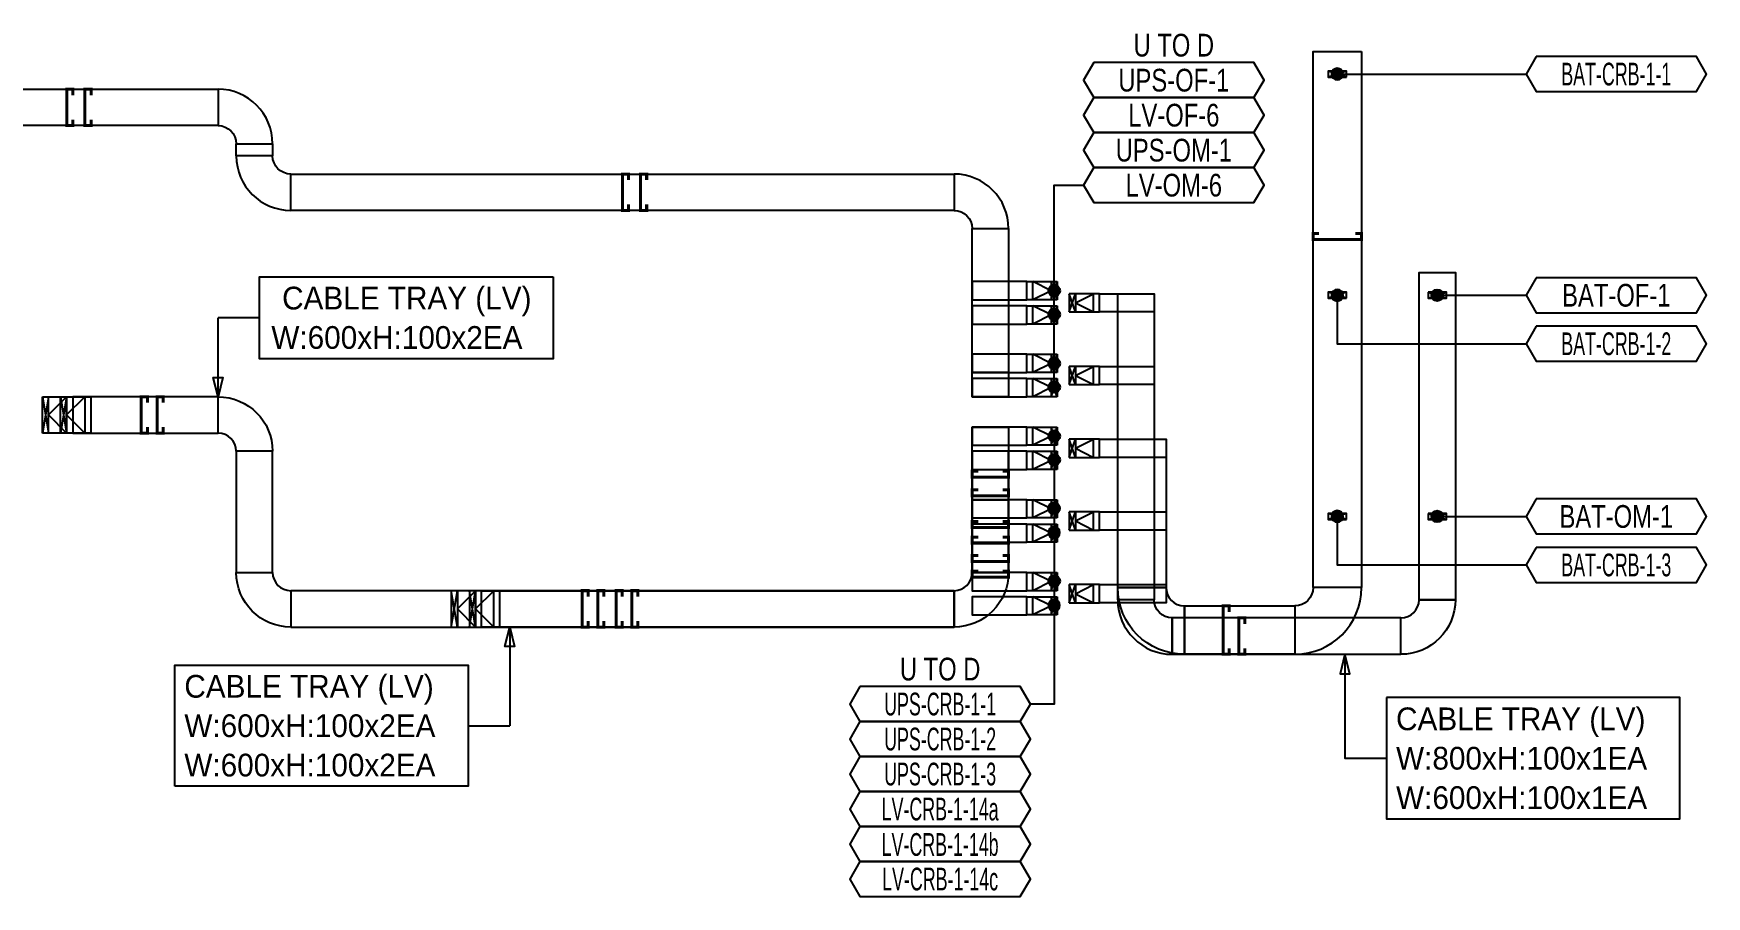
# Model space of a CAD drawing. Header units: millimetres. Extents: x 31670 to 374393, y -351975 to 839589.
# Drawn here: x 136456 to 164074, y -247492 to -233250 of the extents above; entities that cross this region are included whole.
import ezdxf
from ezdxf.enums import TextEntityAlignment as Align

# ---------------------------------------------------------------- set-up
doc = ezdxf.new("R2010")
doc.units = ezdxf.units.MM
doc.header["$LTSCALE"] = 150
for name, color, linetype in [('-----26 Electrical Cable Tray_HV_N', 30, 'Continuous'), ('-----26 Electrical Cable Tray_LV_UPS1', 6, 'Continuous'), ('-----26 Electrical Cable Tray_LV_UPS2', 2, 'Continuous'), ('-----26 Electrical Cable Tray_LV_UPSBAT', 11, 'Continuous'), ('-----29 주기', 1, 'Continuous'), ('-----30 Text', 2, 'Continuous'), ('-----99 Cable Schedule', 2, 'Continuous')]:
    doc.layers.add(name, color=color, linetype=linetype)
doc.styles.add('ELEC', font='')
doc.styles.get('ELEC').set_extended_font_data('Dotum')

# ---------------------------------------------------------------- blocks, each defined once
blk = doc.blocks.new('A$495596483691')
at = {"color": 0}
for p, q in [((100, 600), (0, 600)), ((0, 600), (0, 0)), ((500, 600), (100, 600)), ((500, 0), (500, 600)), ((0, 0), (100, 0)), ((100, 0), (500, 0))]:
    blk.add_line(p, q, dxfattribs=at)
at = {"color": 8}
for p, q in [((400, 300), (100, 600)), ((100, 600), (100, 0)), ((400, 0), (400, 600)), ((400, 600), (500, 0)), ((500, 600), (400, 0)), ((400, 300), (100, 0))]:
    blk.add_line(p, q, dxfattribs=at)
blk = doc.blocks.new('A$550585017316')
at = {"color": 0}
for p, q in [((400, 300), (0, 300)), ((0, 300), (0, 0)), ((500, 300), (400, 300)), ((500, 0), (500, 300)), ((0, 0), (400, 0)), ((400, 0), (500, 0))]:
    blk.add_line(p, q, dxfattribs=at)
at = {"color": 8}
for p, q in [((100, 0), (0, 300)), ((0, 0), (100, 300)), ((100, 150), (400, 300)), ((100, 300), (100, 0)), ((400, 0), (400, 300)), ((100, 150), (400, 0))]:
    blk.add_line(p, q, dxfattribs=at)
blk = doc.blocks.new('A$C9a0ab699')
h = blk.add_hatch(color=0)
edge = h.paths.add_edge_path()
edge.add_arc((64.00719340983778, 64.00719340983778), 64.0071934098378, 720.0000000000341, 1080.000000000034, ccw=False)
at = {"color": 0}
blk.add_circle((64.00719340983778, 64.00719340983778), 64.0071934098378, dxfattribs=at)

msp = doc.modelspace()

# ---------------------------------------------------------------- linework, layer by layer
at = {"layer": '-----26 Electrical Cable Tray_HV_N', "color": 1}
for p, q in [((140188.6285206598, -237941.8160975269, 5.509104792149098e-09), (139503.647491085, -237941.8160975269, 5.509104792149098e-09)), ((143632.8973380497, -244673.1525768643, -2.647826192829335e-09), (144317.8783676245, -244673.1525768643, -2.647826192829335e-09))]:
    msp.add_line(p, q, dxfattribs=at)
for points, elevation in [([(145034.6479227991, -237266.8160975269), (145034.6479227991, -238616.8160975269), (140188.6285206598, -238616.8160975269), (140188.6285206598, -237266.8160975269)], 4.822566687181413e-09), ([(138786.8779359104, -245673.1525768643), (138786.8779359104, -243673.1525768643), (143632.8973380497, -243673.1525768643), (143632.8973380497, -245673.1525768643)], -2.647826192829335e-09), ([(158788.5526442566, -244209.9900298539), (158788.5526442566, -246209.9900298539), (163634.5720463959, -246209.9900298539), (163634.5720463959, -244209.9900298539)], -4.871478568651839e-10)]:
    msp.add_lwpolyline(points, close=True, dxfattribs=dict(at, elevation=elevation))
for points, elevation in [([(139503.6471321682, -239244.9843371421), (139423.6471321682, -238924.9843371421), (139583.6471321682, -238924.9843371421), (139503.6471321682, -239244.9843371421), (139503.647491085, -237941.8160975269)], 4.822566687181413e-09), ([(144317.8787265413, -243044.9843372492), (144397.8787265413, -243364.9843372492), (144237.8787265413, -243364.9843372492), (144317.8787265413, -243044.9843372492), (144317.8783676245, -244673.1525768643)], -2.647826192829335e-09), ([(158103.571255765, -243494.9836948038), (158023.571255765, -243814.9836948038), (158183.571255765, -243814.9836948038), (158103.571255765, -243494.9836948038), (158103.5717281097, -245209.9900298539), (158788.5526442566, -245209.9900298539)], -4.871478568651839e-10)]:
    msp.add_lwpolyline(points, dxfattribs=dict(at, elevation=elevation))
at = {"layer": '-----26 Electrical Cable Tray_LV_UPS1'}
for points, elevation in [([(134353.5711588201, -234169.9849869725), (139503.6471321663, -234169.9843371419), (139503.6471321663, -234769.9843371419), (134353.5711588201, -234769.9849869725)], 5.870877659206658e-09), ([(139803.6471321663, -235269.9849796517), (139803.6464897637, -235069.9843371419), (140403.6464897637, -235069.9843371419), (140403.6471321663, -235269.9849796517)], -1.080011795203782e-09), ([(140703.6471321663, -235569.9849796517), (151652.5725156251, -235569.9842877928), (151652.5725156251, -236169.9842877928), (140703.6471321663, -236169.9849796517)], -1.080011795203782e-09), ([(152552.5719547909, -236469.9842877928), (152552.5725971936, -238844.9843372492), (151952.5725971936, -238844.9843372492), (151952.5719547909, -236469.9842877928)], -1.623826189550612e-10), ([(152852.5719547909, -237344.9843372492), (151952.5722320383, -237344.984232956), (151952.5722320383, -237644.984232956), (152852.5719547909, -237644.9843372492)], -1.404777033113904e-09), ([(152852.5719547909, -238544.9843372492), (151952.5722320383, -238544.984232956), (151952.5722320383, -238844.984232956), (152852.5719547909, -238844.9843372492)], -1.404777033113904e-09), ([(152852.5719547909, -239744.9843372492), (151952.5719547909, -239744.9843372492), (151952.5719547909, -240044.9843372492), (152852.5719547909, -240044.9843372492)], -1.404777033113904e-09), ([(152552.5719547909, -239744.9843372492), (152552.5719547909, -242144.9843372492), (151952.5719547909, -242144.9843372492), (151952.5719547909, -239744.9843372492)], -1.404777033113904e-09), ([(152852.5719547909, -240944.9843372492), (151952.5719547909, -240944.9843372492), (151952.5719547909, -241244.9843372492), (152852.5719547909, -241244.9843372492)], -1.404777033113904e-09), ([(152552.5719547909, -240944.9843372492), (152552.5719547909, -242144.9843372492), (151952.5719547909, -242144.9843372492), (151952.5719547909, -240944.9843372492)], -1.404777033113904e-09), ([(152852.5719547909, -242144.9843372492), (151952.5719547909, -242144.9843372492), (151952.5719547909, -242444.9843372492), (152852.5719547909, -242444.9843372492)], -1.404777033113904e-09), ([(143853.5719547844, -242444.9843372492), (151652.5719547909, -242444.9843372492), (151652.5719547909, -243044.9843372492), (143853.5719547844, -243044.9843372492)], -1.766549900171465e-09), ([(144153.5719547844, -242444.9843372492), (151652.5719547909, -242444.9843372492), (151652.5719547909, -243044.9843372492), (144153.5719547844, -243044.9843372492)], -1.766549900171465e-09)]:
    msp.add_lwpolyline(points, close=True, dxfattribs=dict(at, elevation=elevation))
at = {"layer": '-----26 Electrical Cable Tray_LV_UPS1', "ltscale": 7.5, "const_width": 50}
for points, elevation in [([(137106.3865323076, -234669.9846522434), (137106.3865323076, -234769.9846522434), (137006.3865323076, -234769.9846522434), (137006.3865323076, -234169.9846522433), (137106.3865323076, -234169.9846522433), (137106.3865323076, -234269.9846522433)], 5.870877659206658e-09), ([(146278.1098238958, -236069.9846337223), (146278.1098238958, -236169.9846337223), (146178.1098238958, -236169.9846337223), (146178.1098238958, -235569.9846337222), (146278.1098238958, -235569.9846337222), (146278.1098238958, -235669.9846337222)], -1.080011795203782e-09), ([(152452.5719547908, -240779.5244793387), (152552.5719547908, -240779.5244793387), (152552.5719547908, -240879.5244793387), (151952.5719547908, -240879.5244793387), (151952.5719547908, -240779.5244793387), (152052.5719547908, -240779.5244793387)], -5.926916700307506e-09), ([(152452.5719547908, -241863.2020589175), (152552.5719547908, -241863.2020589175), (152552.5719547908, -241963.2020589175), (151952.5719547908, -241963.2020589175), (151952.5719547908, -241863.2020589175), (152052.5719547908, -241863.2020589175)], -1.080011795203307e-09), ([(152452.5719547908, -242123.023524487), (152552.5719547908, -242123.023524487), (152552.5719547908, -242223.023524487), (151952.5719547908, -242223.023524487), (151952.5719547908, -242123.023524487), (152052.5719547908, -242123.023524487)], 3.440086409132765e-09), ([(145613.7757242568, -242944.9843372492), (145613.7757242568, -243044.9843372492), (145513.7757242568, -243044.9843372492), (145513.7757242568, -242444.9843372492), (145613.7757242568, -242444.9843372492), (145613.7757242568, -242544.9843372492)], 2.753548304164608e-09), ([(145873.5971898263, -242944.9843372492), (145873.5971898263, -243044.9843372492), (145773.5971898263, -243044.9843372492), (145773.5971898263, -242444.9843372492), (145873.5971898263, -242444.9843372492), (145873.5971898263, -242544.9843372492)], -1.766549900171465e-09)]:
    msp.add_lwpolyline(points, dxfattribs=dict(at, elevation=elevation))
at = {"layer": '-----26 Electrical Cable Tray_LV_UPS1'}
for points, elevation in [([(139503.6471321663, -234769.9843371419), (139503.6471321663, -234769.9843371419, -0.414213562373095), (139803.6471321663, -235069.9843371419), (139803.6471321663, -235069.9843371419), (140403.6471321663, -235069.9843371419, 0.414213562373095), (139503.6471321663, -234169.9843371419)], 5.870877659206658e-09), ([(140703.6471321663, -235569.9849796517), (140703.6471321663, -235569.9849796517, -0.414213562373095), (140403.6471321663, -235269.9849796517), (140403.6471321663, -235269.9849796517), (139803.6471321663, -235269.9849796517, 0.414213562373095), (140703.6471321663, -236169.9849796517)], -1.080011795203782e-09), ([(151652.5725156251, -236169.9842877928), (151652.5725156251, -236169.9842877928, -0.414213562373095), (151952.5725156251, -236469.9842877928), (151952.5725156251, -236469.9842877928), (152552.5725156251, -236469.9842877928, 0.414213562373095), (151652.5725156251, -235569.9842877928)], -1.080011795203782e-09), ([(151652.5719547909, -242444.9843372492), (151652.5719547909, -242444.9843372492, 0.414213562373095), (151952.5719547909, -242144.9843372492), (151952.5719547909, -242144.9843372492), (152552.5719547909, -242144.9843372492, -0.414213562373095), (151652.5719547909, -243044.9843372492)], -1.404777033113904e-09), ([(151652.5719547909, -242444.9843372492), (151652.5719547909, -242444.9843372492, 0.414213562373095), (151952.5719547909, -242144.9843372492), (151952.5719547909, -242144.9843372492), (152552.5719547909, -242144.9843372492, -0.414213562373095), (151652.5719547909, -243044.9843372492)], -1.404777033113904e-09)]:
    msp.add_lwpolyline(points, format="xyb", close=True, dxfattribs=dict(at, elevation=elevation))
at = {"layer": '-----26 Electrical Cable Tray_LV_UPS2'}
for points, elevation in [([(134353.5711588201, -234169.9849869725), (139503.6471321663, -234169.9843371419), (139503.6471321663, -234769.9843371419), (134353.5711588201, -234769.9849869725)], 5.870877659206658e-09), ([(139803.6471321663, -235269.9849796517), (139803.6464897637, -235069.9843371419), (140403.6464897637, -235069.9843371419), (140403.6471321663, -235269.9849796517)], -1.080011795203782e-09), ([(140703.6471321663, -235569.9849796517), (151652.5725156251, -235569.9842877928), (151652.5725156251, -236169.9842877928), (140703.6471321663, -236169.9849796517)], -1.080011795203782e-09), ([(152552.5719547909, -236469.9842877928), (152552.572550841, -239244.9842677204), (151952.572550841, -239244.9842677204), (151952.5719547909, -236469.9842877928)], -1.623826189550612e-10), ([(152852.5719547909, -237744.9843372492), (151952.5722320383, -237744.984232956), (151952.5722320383, -238044.984232956), (152852.5719547909, -238044.9843372492)], -1.404777033113904e-09), ([(152852.5719547909, -238944.9843372492), (151952.5722320383, -238944.984232956), (151952.5722320383, -239244.984232956), (152852.5719547909, -239244.9843372492)], -1.404777033113904e-09), ([(137103.7223095516, -239844.9843371421), (139503.6471321682, -239844.9843371421), (139503.6471321682, -239244.9843371421), (137103.7223095516, -239244.9843371421)], 4.822566687181413e-09), ([(137403.7223095516, -239844.9843371421), (139503.6471321682, -239844.9843371421), (139503.6471321682, -239244.9843371421), (137403.7223095516, -239244.9843371421)], 4.822566687181413e-09), ([(139803.6471321682, -240144.9843371421), (139803.6471321682, -242144.9843372492), (140403.6471321682, -242144.9843372492), (140403.6471321682, -240144.9843371421)], 4.822566687181413e-09), ([(139803.6471321682, -240144.9843371421), (139803.6471321682, -242144.9843372492), (140403.6471321682, -242144.9843372492), (140403.6471321682, -240144.9843371421)], 4.822566687181413e-09), ([(152852.5719547909, -240144.9843372492), (151952.5719547909, -240144.9843372492), (151952.5719547909, -240444.9843372492), (152852.5719547909, -240444.9843372492)], -1.404777033113904e-09), ([(151952.5719547909, -240144.9843372492), (151952.5719547909, -242144.9843372492), (152552.5719547909, -242144.9843372492), (152552.5719547909, -240144.9843372492)], -1.404777033113904e-09), ([(152852.5719547909, -241344.9843372492), (151952.5719547909, -241344.9843372492), (151952.5719547909, -241644.9843372492), (152852.5719547909, -241644.9843372492)], -1.404777033113904e-09), ([(151952.5719547909, -241344.9843372492), (151952.5719547909, -242144.9843372492), (152552.5719547909, -242144.9843372492), (152552.5719547909, -241344.9843372492)], -1.404777033113904e-09), ([(140703.6471321682, -243044.9843372492), (151652.5719547909, -243044.9843372492), (151652.5719547909, -242444.9843372492), (140703.6471321682, -242444.9843372492)], -1.441784662261341e-09), ([(140703.6471321682, -243044.9843372492), (151652.5719547909, -243044.9843372492), (151652.5719547909, -242444.9843372492), (140703.6471321682, -242444.9843372492)], -1.441784662261341e-09), ([(152852.5719547909, -242544.9843372492), (151952.5719547909, -242544.9843372492), (151952.5719547909, -242844.9843372492), (152852.5719547909, -242844.9843372492)], -1.404777033113904e-09)]:
    msp.add_lwpolyline(points, close=True, dxfattribs=dict(at, elevation=elevation))
at = {"layer": '-----26 Electrical Cable Tray_LV_UPS2', "ltscale": 7.5, "const_width": 50}
for points, elevation in [([(137406.3865323076, -234269.9846522433), (137406.3865323076, -234169.9846522433), (137306.3865323076, -234169.9846522433), (137306.3865323076, -234769.9846522434), (137406.3865323076, -234769.9846522434), (137406.3865323076, -234669.9846522434)], 5.870877659206658e-09), ([(146578.1098238958, -235669.9846337222), (146578.1098238958, -235569.9846337222), (146478.1098238958, -235569.9846337222), (146478.1098238958, -236169.9846337223), (146578.1098238958, -236169.9846337223), (146578.1098238958, -236069.9846337223)], -1.080011795203782e-09), ([(138336.348555664, -239344.9843371421), (138336.348555664, -239244.9843371421), (138236.348555664, -239244.9843371421), (138236.348555664, -239844.9843371421), (138336.348555664, -239844.9843371421), (138336.348555664, -239744.9843371421)], 9.344706354375503e-09), ([(138596.1700212335, -239344.9843371421), (138596.1700212335, -239244.9843371421), (138496.1700212335, -239244.9843371421), (138496.1700212335, -239844.9843371421), (138596.1700212335, -239844.9843371421), (138596.1700212335, -239744.9843371421)], 4.822566687181413e-09), ([(152052.5719547908, -240471.3067576723), (151952.5719547908, -240471.3067576723), (151952.5719547908, -240571.3067576723), (152552.5719547908, -240571.3067576723), (152552.5719547908, -240471.3067576723), (152452.5719547908, -240471.3067576723)], -5.602151462397397e-09), ([(152052.5719547908, -241303.3805933479), (151952.5719547908, -241303.3805933479), (151952.5719547908, -241403.3805933479), (152552.5719547908, -241403.3805933479), (152552.5719547908, -241303.3805933479), (152452.5719547908, -241303.3805933479)], -5.602151462397397e-09), ([(152052.5719547908, -241563.2020589175), (151952.5719547908, -241563.2020589175), (151952.5719547908, -241663.2020589175), (152552.5719547909, -241663.2020589175), (152552.5719547909, -241563.2020589175), (152452.5719547909, -241563.2020589175)], -1.080011795203307e-09), ([(146173.5971898263, -242544.9843372492), (146173.5971898263, -242444.9843372492), (146073.5971898263, -242444.9843372492), (146073.5971898263, -243044.9843372492), (146173.5971898263, -243044.9843372492), (146173.5971898263, -242944.9843372492)], -1.766549900171465e-09), ([(146433.4186553959, -242544.9843372492), (146433.4186553959, -242444.9843372492), (146333.4186553959, -242444.9843372492), (146333.4186553959, -243044.9843372492), (146433.4186553959, -243044.9843372492), (146433.4186553959, -242944.9843372492)], -6.288689567365555e-09)]:
    msp.add_lwpolyline(points, dxfattribs=dict(at, elevation=elevation))
at = {"layer": '-----26 Electrical Cable Tray_LV_UPS2'}
for points, elevation in [([(139503.6471321663, -234769.9843371419), (139503.6471321663, -234769.9843371419, -0.414213562373095), (139803.6471321663, -235069.9843371419), (139803.6471321663, -235069.9843371419), (140403.6471321663, -235069.9843371419, 0.414213562373095), (139503.6471321663, -234169.9843371419)], 5.870877659206658e-09), ([(140703.6471321663, -235569.9849796517), (140703.6471321663, -235569.9849796517, -0.414213562373095), (140403.6471321663, -235269.9849796517), (140403.6471321663, -235269.9849796517), (139803.6471321663, -235269.9849796517, 0.414213562373095), (140703.6471321663, -236169.9849796517)], -1.080011795203782e-09), ([(151652.5725156251, -236169.9842877928), (151652.5725156251, -236169.9842877928, -0.414213562373095), (151952.5725156251, -236469.9842877928), (151952.5725156251, -236469.9842877928), (152552.5725156251, -236469.9842877928, 0.414213562373095), (151652.5725156251, -235569.9842877928)], -1.080011795203782e-09), ([(139803.6471321682, -240144.9843371421), (139803.6471321682, -240144.9843371421, 0.414213562373095), (139503.6471321682, -239844.9843371421), (139503.6471321682, -239844.9843371421), (139503.6471321682, -239244.9843371421, -0.414213562373095), (140403.6471321682, -240144.9843371421)], 4.822566687181413e-09), ([(139803.6471321682, -240144.9843371421), (139803.6471321682, -240144.9843371421, 0.414213562373095), (139503.6471321682, -239844.9843371421), (139503.6471321682, -239844.9843371421), (139503.6471321682, -239244.9843371421, -0.414213562373095), (140403.6471321682, -240144.9843371421)], 4.822566687181413e-09), ([(140403.6471321682, -242144.9843372492), (140403.6471321682, -242144.9843372492, 0.414213562373095), (140703.6471321682, -242444.9843372492), (140703.6471321682, -242444.9843372492), (140703.6471321682, -243044.9843372492, -0.414213562373095), (139803.6471321682, -242144.9843372492)], -1.441784662261341e-09), ([(140403.6471321682, -242144.9843372492), (140403.6471321682, -242144.9843372492, 0.414213562373095), (140703.6471321682, -242444.9843372492), (140703.6471321682, -242444.9843372492), (140703.6471321682, -243044.9843372492, -0.414213562373095), (139803.6471321682, -242144.9843372492)], -1.441784662261341e-09), ([(151652.5719547909, -242444.9843372492), (151652.5719547909, -242444.9843372492, 0.414213562373095), (151952.5719547909, -242144.9843372492), (151952.5719547909, -242144.9843372492), (152552.5719547909, -242144.9843372492, -0.414213562373095), (151652.5719547909, -243044.9843372492)], -1.404777033113904e-09), ([(151652.5719547909, -242444.9843372492), (151652.5719547909, -242444.9843372492, 0.414213562373095), (151952.5719547909, -242144.9843372492), (151952.5719547909, -242144.9843372492), (152552.5719547909, -242144.9843372492, -0.414213562373095), (151652.5719547909, -243044.9843372492)], -1.404777033113904e-09)]:
    msp.add_lwpolyline(points, format="xyb", close=True, dxfattribs=dict(at, elevation=elevation))
at = {"layer": '-----26 Electrical Cable Tray_LV_UPSBAT'}
for p, q in [((158128.5724492477, -233869.9875495514), (157828.5724492477, -233969.9875495514)), ((158128.5724492477, -233969.9875495514), (157828.5724492477, -233869.9875495514)), ((158128.5718067658, -237519.9875495514), (157828.5718067658, -237619.9875495514)), ((158128.5718067658, -237619.9875495514), (157828.5718067658, -237519.9875495514)), ((159478.5714855246, -237619.9875495513, -1.064542452593808e-09), (159778.5714855246, -237519.9875495513, -1.064542452593808e-09)), ((159478.5714855246, -237519.9875495513, -1.064542452593808e-09), (159778.5714855246, -237619.9875495513, -1.064542452593808e-09)), ((158128.5718067658, -241169.9875495514), (157828.5718067658, -241269.9875495514)), ((158128.5718067658, -241269.9875495514), (157828.5718067658, -241169.9875495514)), ((159478.5714855246, -241269.9875495513, -1.064542452593808e-09), (159778.5714855246, -241169.9875495513, -1.064542452593808e-09)), ((159478.5714855246, -241169.9875495513, -1.064542452593808e-09), (159778.5714855246, -241269.9875495513, -1.064542452593808e-09))]:
    msp.add_line(p, q, dxfattribs=at)
for points, elevation in [([(158378.5711642836, -233544.9875495513), (158378.5711642836, -242394.9843372498), (157578.5711642836, -242394.9843372498), (157578.5711642836, -233544.9875495513)], -1.064542452593808e-09), ([(158128.5724492477, -233969.9875495514), (158128.5724492477, -233869.9875495514), (157828.5724492477, -233869.9875495514), (157828.5724492477, -233969.9875495514)], -7.19859344364829e-10), ([(159328.5705218014, -242594.9836948038), (159328.5711642836, -237194.9875495513), (159928.5711642836, -237194.9875495513), (159928.5705218014, -242594.9836948038)], -1.064542452593808e-09), ([(154054.5719547909, -237544.9843372492), (154953.572596723, -237544.9843372492), (154953.572596723, -237844.9843372492), (154054.5719547909, -237844.9843372492)], -1.404777033113904e-09), ([(154353.5725967246, -242594.9836948037), (154353.5725967229, -237544.9843372492), (154953.5725967229, -237544.9843372492), (154953.5725967246, -242594.9836948037)], -1.404777033113904e-09), ([(158128.5718067658, -237619.9875495514), (158128.5718067658, -237519.9875495514), (157828.5718067658, -237519.9875495514), (157828.5718067658, -237619.9875495514)], -5.070657271840399e-10), ([(159478.5714855246, -237519.9875495513), (159478.5714855246, -237619.9875495513), (159778.5714855246, -237619.9875495513), (159778.5714855246, -237519.9875495513)], -1.064542452593808e-09), ([(154054.5719547909, -238744.9843372492), (154953.572596723, -238744.9843372492), (154953.572596723, -239044.9843372492), (154054.5719547909, -239044.9843372492)], -1.404777033113904e-09), ([(154054.5719547909, -239944.9843372492), (155153.5725967228, -239944.9843372492), (155153.5725967228, -240244.9843372492), (154054.5719547909, -240244.9843372492)], -1.404777033113904e-09), ([(155153.572596723, -239944.9843372492), (155153.5725967245, -242394.9836948038), (154353.5725967245, -242394.9836948038), (154353.572596723, -239944.9843372492)], -1.404777033113904e-09), ([(154054.5719547909, -241144.9843372492), (155153.5725967228, -241144.9843372492), (155153.5725967228, -241444.9843372492), (154054.5719547909, -241444.9843372492)], -1.404777033113904e-09), ([(158128.5718067658, -241269.9875495514), (158128.5718067658, -241169.9875495514), (157828.5718067658, -241169.9875495514), (157828.5718067658, -241269.9875495514)], -5.070657271840399e-10), ([(159478.5714855246, -241169.9875495513), (159478.5714855246, -241269.9875495513), (159778.5714855246, -241269.9875495513), (159778.5714855246, -241169.9875495513)], -1.064542452593808e-09), ([(154054.5719547909, -242344.9843372492), (155153.5725967228, -242344.9843372492), (155153.5725967228, -242644.9843372492), (154054.5719547909, -242644.9843372492)], -1.404777033113904e-09), ([(157278.5711642836, -243494.9836948039), (155453.5725967245, -243494.9836948038), (155453.5725967245, -242694.9836948038), (157278.5711642836, -242694.9836948039)], -4.871478568651839e-10), ([(159028.5705218014, -242894.9836948038), (155253.5725967246, -242894.9836948037), (155253.5725967246, -243494.9836948037), (159028.5705218014, -243494.9836948038)], -4.871478568651839e-10)]:
    msp.add_lwpolyline(points, close=True, dxfattribs=dict(at, elevation=elevation))
at = {"layer": '-----26 Electrical Cable Tray_LV_UPSBAT', "ltscale": 7.5, "const_width": 50}
for points, elevation in [([(158278.5711642836, -236550.4195066061), (158378.5711642836, -236550.4195066061), (158378.5711642836, -236650.4195066061), (157578.5711642836, -236650.4195066061), (157578.5711642836, -236550.4195066061), (157678.5711642836, -236550.4195066061)], -1.064542452593808e-09), ([(156193.9209241019, -243394.9836948038), (156193.9209241019, -243494.9836948038), (156093.9209241019, -243494.9836948038), (156093.9209241019, -242694.9836948038), (156193.9209241019, -242694.9836948038), (156193.9209241019, -242794.9836948038)], 4.034991810328908e-09), ([(156453.7423896714, -243394.9836948037), (156453.7423896714, -243494.9836948037), (156353.7423896714, -243494.9836948037), (156353.7423896714, -242894.9836948037), (156453.7423896714, -242894.9836948037), (156453.7423896714, -242994.9836948037)], 4.034991810328908e-09)]:
    msp.add_lwpolyline(points, dxfattribs=dict(at, elevation=elevation))
at = {"layer": '-----26 Electrical Cable Tray_LV_UPSBAT'}
for points, elevation in [([(154353.5725967245, -242394.9836948038), (155153.5725967245, -242394.9836948038, 0.4142135623730951), (155453.5725967245, -242694.9836948038), (155453.5725967245, -243494.9836948038, -0.4142135623730951)], -1.404777033113904e-09), ([(158378.5711642836, -242394.9843372498), (157578.5711642836, -242394.9843372498, -0.4142135623730951), (157278.5711642836, -242694.9843372498), (157278.5711642836, -243494.9843372498, 0.4142135623730951)], -1.064542452593808e-09), ([(155253.5725967246, -242894.9836948037), (155253.5725967246, -242894.9836948037, -0.414213562373095), (154953.5725967246, -242594.9836948037), (154953.5725967246, -242594.9836948037), (154353.5725967246, -242594.9836948037, 0.414213562373095), (155253.5725967246, -243494.9836948037)], -1.404777033113904e-09), ([(159028.5705218014, -242894.9836948038), (159028.5705218014, -242894.9836948038, 0.414213562373095), (159328.5705218014, -242594.9836948038), (159328.5705218014, -242594.9836948038), (159928.5705218014, -242594.9836948038, -0.414213562373095), (159028.5705218014, -243494.9836948038)], -1.064542452593808e-09)]:
    msp.add_lwpolyline(points, format="xyb", close=True, dxfattribs=dict(at, elevation=elevation))
at = {"layer": '-----29 주기'}
for points, elevation in [([(161261.0748206905, -233631.2386615368), (161094.3649304785, -233919.9886615384), (161261.0748206928, -234208.7386615419), (163906.8856997997, -234208.7386615419), (164073.595590023, -233919.9886615384), (163906.8856997971, -233631.2386615368)], -9.355238634368057e-10), ([(153957.032179303, -233731.8436632769), (153790.322289091, -234020.5936632785), (153957.0321793055, -234309.343663282), (156602.8430584122, -234309.343663282), (156769.5529486357, -234020.5936632785), (156602.8430584098, -233731.8436632769)], -1.080011795203782e-09), ([(153957.032179266, -234309.343663282), (153790.322289054, -234598.0936632836), (153957.0321792685, -234886.8436632871), (156602.8430583751, -234886.8436632871), (156769.5529485987, -234598.0936632836), (156602.8430583728, -234309.343663282)], -1.080011795203782e-09), ([(153957.032179303, -234886.8436632871), (153790.322289091, -235175.5936632887), (153957.0321793055, -235464.3436632922), (156602.8430584122, -235464.3436632922), (156769.5529486357, -235175.5936632887), (156602.8430584098, -234886.8436632871)], -1.080011795203782e-09), ([(153957.0321791703, -235464.3436632922), (153790.3222889583, -235753.0936632939), (153957.0321791728, -236041.8436632974), (156602.8430582797, -236041.8436632974), (156769.552948503, -235753.0936632939), (156602.8430582771, -235464.3436632922)], -1.080011795203782e-09), ([(161261.0741782068, -237281.2375495497), (161094.3642879948, -237569.9875495513), (161261.0741782093, -237858.7375495548), (163906.8850573162, -237858.7375495548), (164073.5949475395, -237569.9875495513), (163906.8850573136, -237281.2375495497)], -1.064542452593808e-09), ([(161261.0741782085, -238081.6071660342), (161094.3642879966, -238370.3571660359), (161261.0741782111, -238659.1071660393), (163906.8850573177, -238659.1071660393), (164073.5949475413, -238370.3571660359), (163906.8850573154, -238081.6071660342)], -7.227302462560165e-10), ([(161261.0741782068, -240931.2375495497), (161094.3642879948, -241219.9875495513), (161261.0741782093, -241508.7375495548), (163906.8850573162, -241508.7375495548), (164073.5949475395, -241219.9875495513), (163906.8850573136, -240931.2375495497)], -1.064542452593808e-09), ([(161261.0741782085, -241731.6071660342), (161094.3642879966, -242020.3571660359), (161261.0741782111, -242309.1071660393), (163906.8850573177, -242309.1071660393), (164073.5949475413, -242020.3571660359), (163906.8850573154, -241731.6071660342)], -7.227302462560165e-10), ([(150099.6507618671, -244027.3079405049), (149932.9408716552, -244316.0579405066), (150099.6507618696, -244604.80794051), (152745.4616409765, -244604.80794051), (152912.1715311999, -244316.0579405066), (152745.461640974, -244027.3079405049)], -1.080011795203782e-09), ([(150099.6507618628, -244604.80794051), (149932.9408716508, -244893.5579405117), (150099.6507618653, -245182.3079405152), (152745.4616409722, -245182.3079405152), (152912.1715311955, -244893.5579405117), (152745.4616409696, -244604.80794051)], -1.080011795203782e-09), ([(150099.6507618638, -245182.3079405152), (149932.9408716519, -245471.0579405168), (150099.6507618664, -245759.8079405203), (152745.4616409733, -245759.8079405203), (152912.1715311966, -245471.0579405168), (152745.4616409707, -245182.3079405152)], -1.080011795203782e-09), ([(150099.6507618664, -245759.8079405203), (149932.9408716545, -246048.5579405219), (150099.650761869, -246337.3079405254), (152745.4616409756, -246337.3079405254), (152912.1715311992, -246048.5579405219), (152745.4616409733, -245759.8079405203)], -1.080011795203782e-09), ([(150099.6507618688, -246337.3079405254), (149932.9408716569, -246626.057940527), (150099.6507618714, -246914.8079405305), (152745.461640978, -246914.8079405305), (152912.1715312016, -246626.057940527), (152745.4616409757, -246337.3079405254)], -1.080011795203782e-09), ([(150099.6507618713, -246914.8079405305), (149932.9408716593, -247203.5579405322), (150099.6507618738, -247492.3079405357), (152745.4616409805, -247492.3079405357), (152912.171531204, -247203.5579405322), (152745.4616409781, -246914.8079405305)], -1.080011795203782e-09)]:
    msp.add_lwpolyline(points, close=True, dxfattribs=dict(at, elevation=elevation))
at = {"layer": '-----99 Cable Schedule', "color": 1}
for points, elevation in [([(157978.5724492477, -233919.9886615384), (161094.3649304785, -233919.9886615384)], -9.355238634368057e-10), ([(153305.4441705, -239086.3676901215), (153305.4441705001, -235753.0936632938), (153790.3222889583, -235753.0936632939)], -1.080011795203782e-09), ([(157978.5718067658, -237569.9875495514), (157978.5718067658, -238370.3571660359), (161094.3642879966, -238370.3571660359)], -7.227302462560165e-10), ([(159628.5714855246, -237569.9875495513), (161094.3642879948, -237569.9875495513)], -1.064542452593808e-09), ([(153302.5719547909, -239894.9843372492), (153302.5719547909, -244316.0579405066), (152912.1715311999, -244316.0579405066)], -1.080011795203782e-09), ([(157978.5718067658, -241219.9875495514), (157978.5718067658, -242020.3571660359), (161094.3642879966, -242020.3571660359)], -7.227302462560165e-10), ([(159628.5714855246, -241219.9875495513), (161094.3642879948, -241219.9875495513)], -1.064542452593808e-09)]:
    msp.add_lwpolyline(points, dxfattribs=dict(at, elevation=elevation))

# ---------------------------------------------------------------- block references
at = {"layer": '-----26 Electrical Cable Tray_LV_UPS1', "xscale": -1}
for p in [(153352.5719547909, -237644.9843372492, -1.080011795203782e-09), (153352.5719547909, -238844.9843372492, -1.080011795203782e-09), (153352.5719547909, -240044.9843372492, -1.080011795203782e-09), (153352.5719547909, -241244.9843372492, -1.080011795203782e-09), (153352.5719547909, -242444.9843372492, -1.080011795203782e-09)]:
    msp.add_blockref('A$550585017316', p, dxfattribs=at)
at = {"layer": '-----26 Electrical Cable Tray_LV_UPS1', "rotation": 180}
for p in [(143853.5719547844, -242444.9843372492, -1.441784662261342e-09), (144153.5719547844, -242444.9843372492, -1.441784662261342e-09)]:
    msp.add_blockref('A$495596483691', p, dxfattribs=at)
at = {"layer": '-----26 Electrical Cable Tray_LV_UPS2', "xscale": -1}
for name, p in [('A$550585017316', (153352.5719547909, -238044.9843372492, -1.080011795203782e-09)), ('A$550585017316', (153352.5719547909, -239244.9843372492, -1.080011795203782e-09)), ('A$495596483691', (137103.7223095516, -239844.9843371421, 5.509104792149098e-09)), ('A$495596483691', (137403.7223095516, -239844.9843371421, 5.509104792149098e-09)), ('A$550585017316', (153352.5719547909, -240444.9843372492, -1.080011795203782e-09)), ('A$550585017316', (153352.5719547909, -241644.9843372492, -1.080011795203782e-09)), ('A$550585017316', (153352.5719547909, -242844.9843372492, -1.080011795203782e-09))]:
    msp.add_blockref(name, p, dxfattribs=at)
at = {"layer": '-----26 Electrical Cable Tray_LV_UPSBAT'}
for p in [(153554.5719547909, -237844.9843372492, -1.080011795203782e-09), (153554.5719547909, -239044.9843372492, -1.080011795203782e-09), (153554.5719547909, -240244.9843372492, -1.080011795203782e-09), (153554.5719547909, -241444.9843372492, -1.080011795203782e-09), (153554.5719547909, -242644.9843372492, -1.080011795203782e-09)]:
    msp.add_blockref('A$550585017316', p, dxfattribs=at)
at = {"layer": '-----99 Cable Schedule', "color": 1, "xscale": -1.5, "yscale": 1.5, "zscale": 1.5}
for p in [(158074.5832393625, -234015.9983396661), (158074.5825968805, -237665.9983396661), (158074.5825968805, -241315.9983396661), (153398.5827449056, -241582.3784802362, -1.080011795203782e-09), (153398.5827449056, -242782.3784802362, -1.080011795203782e-09)]:
    msp.add_blockref('A$C9a0ab699', p, dxfattribs=at)
at = {"layer": '-----99 Cable Schedule', "color": 1, "xscale": 1.5, "yscale": 1.5, "zscale": 1.5}
for p, rotation in [((153401.4549606149, -237398.9735471345, -1.080011795203782e-09), 180), ((159724.5822756393, -237665.9983396661, -1.064542452593808e-09), 90.00000000000001), ((153401.4549606149, -237790.3569000067, -1.080011795203782e-09), 180), ((153401.4549606149, -238598.9735471345, -1.080011795203782e-09), 180), ((153401.4549606149, -238990.3569000067, -1.080011795203782e-09), 180), ((153401.4549606149, -239798.9735471345, -1.080011795203782e-09), 180), ((153401.4549606149, -240190.3569000067, -1.080011795203782e-09), 180), ((153398.5827449056, -240990.3569000067, -1.080011795203782e-09), 180), ((159724.5822756393, -241315.9983396661, -1.064542452593808e-09), 90.00000000000001), ((153401.4549606149, -242190.3569000067, -1.080011795203782e-09), 180)]:
    msp.add_blockref('A$C9a0ab699', p, dxfattribs=dict(at, rotation=rotation))

# ---------------------------------------------------------------- texts
at = {"layer": '-----26 Electrical Cable Tray_LV_UPS1', "style": 'ELEC'}
for s, p in [('CABLE TRAY (LV)', (138946.8779359104, -244023.1525768643, -2.787690886624266e-09)), ('W:600xH:100x2EA', (138946.8779359104, -244673.1525768643, -2.787690886624266e-09))]:
    msp.add_text(s, height=375, dxfattribs=at).set_placement(p, align=Align.MIDDLE_LEFT)
at = {"layer": '-----26 Electrical Cable Tray_LV_UPS2', "style": 'ELEC'}
for s, p in [('CABLE TRAY (LV)', (140560.3670544138, -237616.8160975269, 4.682701993386482e-09)), ('W:600xH:100x2EA', (140382.7890354179, -238266.8160975269, 4.682701993386482e-09)), ('W:600xH:100x2EA', (138946.8779359104, -245323.1525768643, -2.787690886624266e-09))]:
    msp.add_text(s, height=375, dxfattribs=at).set_placement(p, align=Align.MIDDLE_LEFT)
at = {"layer": '-----26 Electrical Cable Tray_LV_UPSBAT', "style": 'ELEC'}
for s, p in [('CABLE TRAY (LV)', (158948.5526442566, -244559.9900298539)), ('W:800xH:100x1EA', (158948.5526442566, -245209.9900298539)), ('W:600xH:100x1EA', (158948.5526442566, -245859.9900298539))]:
    msp.add_text(s, height=375, dxfattribs=at).set_placement(p, align=Align.MIDDLE_LEFT)
at = {"layer": '-----30 Text', "linetype": 'Continuous', "style": 'ELEC'}
for s, width, p in [('UPS-OF-1', 0.8, (155279.9376188575, -234020.5936632794)), ('BAT-CRB-1-1', 0.6, (162583.9802602449, -233919.9886615393, -1.037691255307441e-09)), ('LV-OF-6', 0.8, (155279.9376188204, -234598.0936632846)), ('UPS-OM-1', 0.8, (155279.9376188575, -235175.5936632897)), ('LV-OM-6', 0.8, (155279.937618725, -235753.0936632948)), ('BAT-OF-1', 0.8, (162583.9796177615, -237569.9875495525, -1.166709844464443e-09)), ('BAT-CRB-1-2', 0.6, (162583.979617763, -238370.3571660368)), ('BAT-OM-1', 0.8, (162583.9796177615, -241219.9875495525, -1.166709844464443e-09)), ('BAT-CRB-1-3', 0.6, (162583.9796177632, -242020.3571660368)), ('UPS-CRB-1-1', 0.6, (151422.5562014218, -244316.0579405075)), ('UPS-CRB-1-2', 0.6, (151422.5562014175, -244893.5579405126)), ('UPS-CRB-1-3', 0.6, (151422.5562014185, -245471.0579405177)), ('LV-CRB-1-14a', 0.6, (151422.5562014211, -246048.5579405228)), ('LV-CRB-1-14b', 0.6, (151422.5562014235, -246626.057940528)), ('LV-CRB-1-14c', 0.6, (151422.556201426, -247203.5579405331))]:
    msp.add_text(s, height=375, dxfattribs=dict(at, width=width)).set_placement(p, align=Align.MIDDLE)
at = {"layer": '-----99 Cable Schedule', "style": 'ELEC', "width": 0.8}
for p in [(155279.9376188551, -233443.0936632743, -1.145753963261497e-09), (151422.5562014218, -243738.5579405023, -1.145753963261444e-09)]:
    msp.add_text('U TO D', height=375, dxfattribs=at).set_placement(p, align=Align.MIDDLE)

doc.saveas('drawing.dxf')
